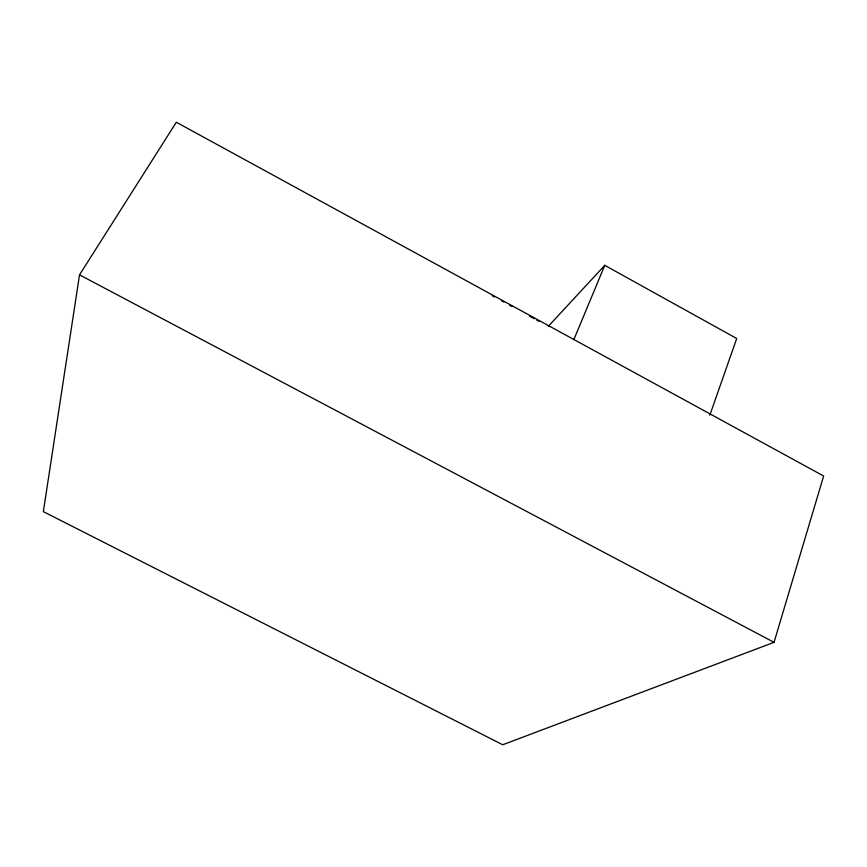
<?xml version="1.0" encoding="UTF-8"?>
<svg xmlns="http://www.w3.org/2000/svg" width="867" height="867" viewBox="0 0 867 867"><rect width="100%" height="100%" fill="white"/><g stroke="black" fill="none" stroke-linecap="round" stroke-linejoin="round"><path stroke-width="1.3" d="M79.526 274.85L43.35 511.638L502.73 744.764L774.036 642.328L823.65 476.016L176.326 122.236L79.526 274.85L774.036 642.328M709.835 415.206L736.712 338.509L604.776 265.335L548.291 326.36M573.77 339.788L604.776 265.335M492.196 295.712L494.537 296.991M501.549 300.816L503.879 302.095M509.72 305.292L512.061 306.571M529.596 316.152L534.267 318.698M536.608 319.977L538.938 321.256"/></g></svg>
